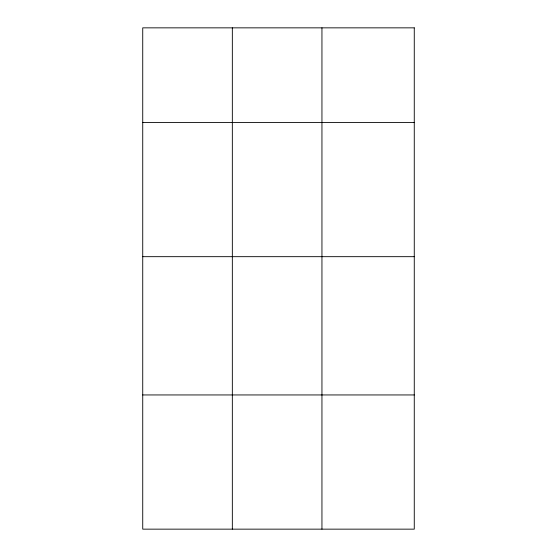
<?xml version="1.0" encoding="UTF-8"?>
<svg xmlns="http://www.w3.org/2000/svg" width="557" height="557" viewBox="0 0 557 557"><rect width="100%" height="100%" fill="white"/><g stroke="black" fill="none" stroke-linecap="round" stroke-linejoin="round"><path stroke-width="0.84" d="M142.731 122.47L414.269 122.47M142.731 256.673L414.269 256.673M142.731 394.948L414.269 394.948M321.946 27.85L321.946 529.15M232.339 27.85L232.339 529.15M414.269 27.85L142.731 27.85L142.731 529.15L414.269 529.15L414.269 27.85"/></g></svg>
